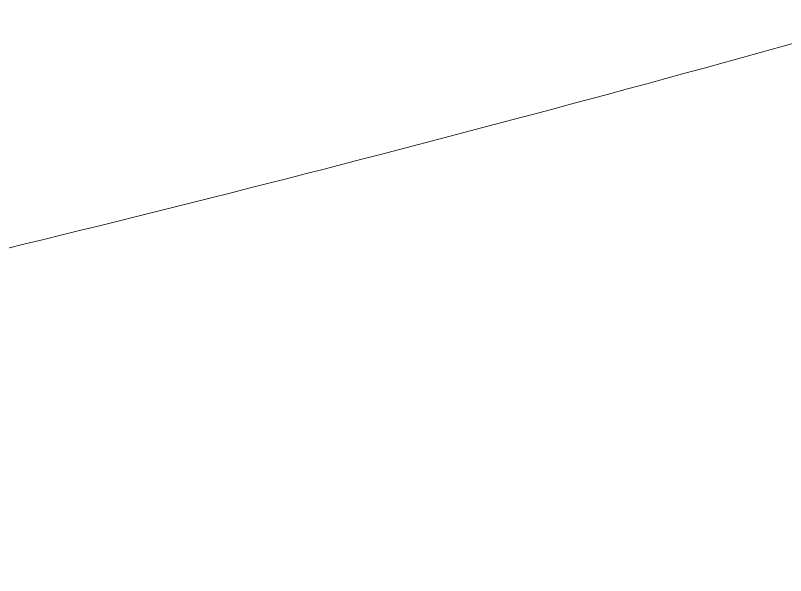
# Model space of a CAD drawing. Header units: millimetres. Extents: x -46397 to 283259, y -8690 to 23983.
# Drawn here: x -39754.797 to -39754.164, y 5857.775 to 5858.235 of the extents above; entities that cross this region are included whole.
import ezdxf

# ---------------------------------------------------------------- set-up
doc = ezdxf.new("R2010")
doc.units = ezdxf.units.MM
doc.linetypes.add('CENTER', pattern=[2, 1.25, -0.25, 0.25, -0.25])
doc.linetypes.add('HIDDENX2', pattern=[0.75, 0.5, -0.25])
doc.layers.add('DUONGTAM', color=1, linetype='CENTER', lineweight=0)

msp = doc.modelspace()

# ---------------------------------------------------------------- linework, layer by layer
at = {"color": 1, "linetype": 'HIDDENX2', "lineweight": 0, "ltscale": 10}
msp.add_open_spline([(-39748.30156, 5855.53222, -1.49911), (-39748.34046, 5855.53345, -1.49911), (-39748.37928, 5855.53468, -1.49911), (-39750.3594, 5855.59753, -1.49911), (-39752.06208, 5855.65915, -1.49911), (-39754.02289, 5855.78238, -1.49911), (-39754.26875, 5855.844, -1.49911), (-39753.14978, 5855.96724, -1.49911), (-39751.79183, 5856.02886, -1.49911), (-39748.24755, 5856.15209, -1.49911), (-39746.08323, 5856.21371, -1.49911), (-39742.19763, 5856.33695, -1.49911), (-39740.50054, 5856.39857, -1.49911), (-39738.56175, 5856.5218, -1.49911), (-39738.33219, 5856.58342, -1.49911), (-39739.48508, 5856.70666, -1.49911), (-39740.86044, 5856.76828, -1.49911), (-39744.43056, 5856.89151, -1.49911), (-39746.60315, 5856.95313, -1.49911), (-39750.49128, 5857.07637, -1.49911), (-39752.18261, 5857.13799, -1.49911), (-39754.09909, 5857.26122, -1.49911), (-39754.31224, 5857.32284, -1.49911), (-39753.12533, 5857.44608, -1.49911), (-39751.73255, 5857.5077, -1.49911), (-39748.13672, 5857.63093, -1.49911), (-39745.95599, 5857.69255, -1.49911), (-39742.06563, 5857.81579, -1.49911), (-39740.38022, 5857.87741, -1.49911), (-39738.48633, 5858.00064, -1.49911), (-39738.28971, 5858.06226, -1.49911), (-39739.51076, 5858.1855, -1.49911), (-39740.92094, 5858.24712, -1.49911), (-39744.54235, 5858.37035, -1.49911), (-39746.7311, 5858.43197, -1.49911), (-39750.6234, 5858.55521, -1.49911), (-39752.30271, 5858.61683, -1.49911), (-39754.17372, 5858.74006, -1.49911), (-39754.3537, 5858.80168, -1.49911), (-39753.0984, 5858.92492, -1.49911), (-39751.67084, 5858.98654, -1.49911), (-39748.02399, 5859.10977, -1.49911), (-39745.82733, 5859.17139, -1.49911), (-39741.9334, 5859.29463, -1.49911), (-39740.26036, 5859.35625, -1.49911), (-39738.41251, 5859.47948, -1.49911), (-39738.24928, 5859.5411, -1.49911), (-39739.53893, 5859.66434, -1.49911), (-39740.98387, 5859.72596, -1.49911), (-39744.65603, 5859.84919, -1.49911), (-39746.86045, 5859.91081, -1.49911), (-39750.75572, 5860.03405, -1.49911), (-39752.42233, 5860.09567, -1.49911), (-39754.24673, 5860.2189, -1.49911), (-39754.39309, 5860.28052, -1.49911), (-39753.069, 5860.40376, -1.49911), (-39751.60669, 5860.46538, -1.49911), (-39747.90936, 5860.58861, -1.49911), (-39745.69731, 5860.65023, -1.49911), (-39741.801, 5860.77347, -1.49911), (-39740.141, 5860.83509, -1.49911), (-39738.34033, 5860.95832, -1.49911), (-39738.21094, 5861.01994, -1.49911), (-39739.56957, 5861.14318, -1.49911), (-39741.04924, 5861.2048, -1.49911), (-39744.77158, 5861.32803, -1.49911), (-39746.99115, 5861.38965, -1.49911), (-39750.8882, 5861.51289, -1.49911), (-39752.54142, 5861.57451, -1.49911), (-39754.31808, 5861.69774, -1.49911), (-39754.43038, 5861.75936, -1.49911), (-39753.0371, 5861.8826, -1.49911), (-39751.54009, 5861.94422, -1.49911), (-39747.79288, 5862.06745, -1.49911), (-39745.56594, 5862.12907, -1.49911), (-39741.66846, 5862.25231, -1.49911), (-39740.02219, 5862.31393, -1.49911), (-39738.26982, 5862.43716, -1.49911), (-39738.17471, 5862.49878, -1.49911), (-39739.60272, 5862.62202, -1.49911), (-39741.11706, 5862.68364, -1.49911), (-39744.88899, 5862.80687, -1.49911), (-39747.12317, 5862.86849, -1.49911), (-39751.02078, 5862.99173, -1.49911), (-39752.65994, 5863.05335, -1.49911), (-39754.38773, 5863.17658, -1.49911), (-39754.46554, 5863.2382, -1.49911), (-39753.0027, 5863.36144, -1.49911), (-39751.47106, 5863.42306, -1.49911), (-39747.67456, 5863.54629, -1.49911), (-39745.43327, 5863.60791, -1.49911), (-39741.53584, 5863.73115, -1.49911), (-39739.90397, 5863.79277, -1.49911), (-39738.20103, 5863.916, -1.49911), (-39738.14063, 5863.97762, -1.49911), (-39739.63838, 5864.10086, -1.49911), (-39741.1873, 5864.16248, -1.49911), (-39743.7682, 5864.24572, -1.49911), (-39744.48025, 5864.26734, -1.49911), (-39745.20636, 5864.28901, -1.49911)], degree=3, knots=[0.1246883, 0.1246883, 0.1246883, 0.1246883, 0.125, 0.125, 0.140625, 0.140625, 0.15625, 0.15625, 0.171875, 0.171875, 0.1875, 0.1875, 0.203125, 0.203125, 0.21875, 0.21875, 0.234375, 0.234375, 0.25, 0.25, 0.265625, 0.265625, 0.28125, 0.28125, 0.296875, 0.296875, 0.3125, 0.3125, 0.328125, 0.328125, 0.34375, 0.34375, 0.359375, 0.359375, 0.375, 0.375, 0.390625, 0.390625, 0.40625, 0.40625, 0.421875, 0.421875, 0.4375, 0.4375, 0.453125, 0.453125, 0.46875, 0.46875, 0.484375, 0.484375, 0.5, 0.5, 0.515625, 0.515625, 0.53125, 0.53125, 0.546875, 0.546875, 0.5625, 0.5625, 0.578125, 0.578125, 0.59375, 0.59375, 0.609375, 0.609375, 0.625, 0.625, 0.640625, 0.640625, 0.65625, 0.65625, 0.671875, 0.671875, 0.6875, 0.6875, 0.703125, 0.703125, 0.71875, 0.71875, 0.734375, 0.734375, 0.75, 0.75, 0.765625, 0.765625, 0.78125, 0.78125, 0.796875, 0.796875, 0.8125, 0.8125, 0.828125, 0.828125, 0.84375, 0.84375, 0.859375, 0.859375, 0.8648583, 0.8648583, 0.8648583, 0.8648583], dxfattribs=at)
msp.add_rational_spline([(-39760.53911, 5859.12579, -1.49911), (-39755.33143, 5857.56943, -1.49911), (-39750.82145, 5857.56943, -1.49911)], [1.34963998936, 1.45403500584, 1.45403500584], degree=2, dxfattribs=at)
at = {"color": 2, "linetype": 'Continuous', "lineweight": 0, "ltscale": 10}
msp.add_rational_spline([(-39751.51915, 5859.12579, -1.49911), (-39755.33143, 5857.56943, -1.49911), (-39758.63297, 5857.56943, -1.49911)], [1.34963998936, 1.45403500584, 1.45403500584], degree=2, dxfattribs=at)
at = {"layer": 'DUONGTAM', "color": 5, "lineweight": 0, "ltscale": 100, "elevation": -1.49911}
msp.add_lwpolyline([(-41033.04676, 5772.9706), (-41033.04676, 4272.9706), (-41033.04676, 4223.14494, 0.284296), (-40890.68924, 3989.71029, 0.238987), (-39863.4055, 3989.70967, 0.284296), (-39721.04676, 4223.14493), (-39721.04676, 4272.9706), (-39721.04676, 5772.9706), (-39721.04676, 5822.79626, 0.284296), (-39863.40441, 6056.23098, 0.238987), (-40890.68815, 6056.23146, 0.284296), (-41033.04676, 5822.79626)], format="xyb", close=True, dxfattribs=at)

doc.saveas('drawing.dxf')
